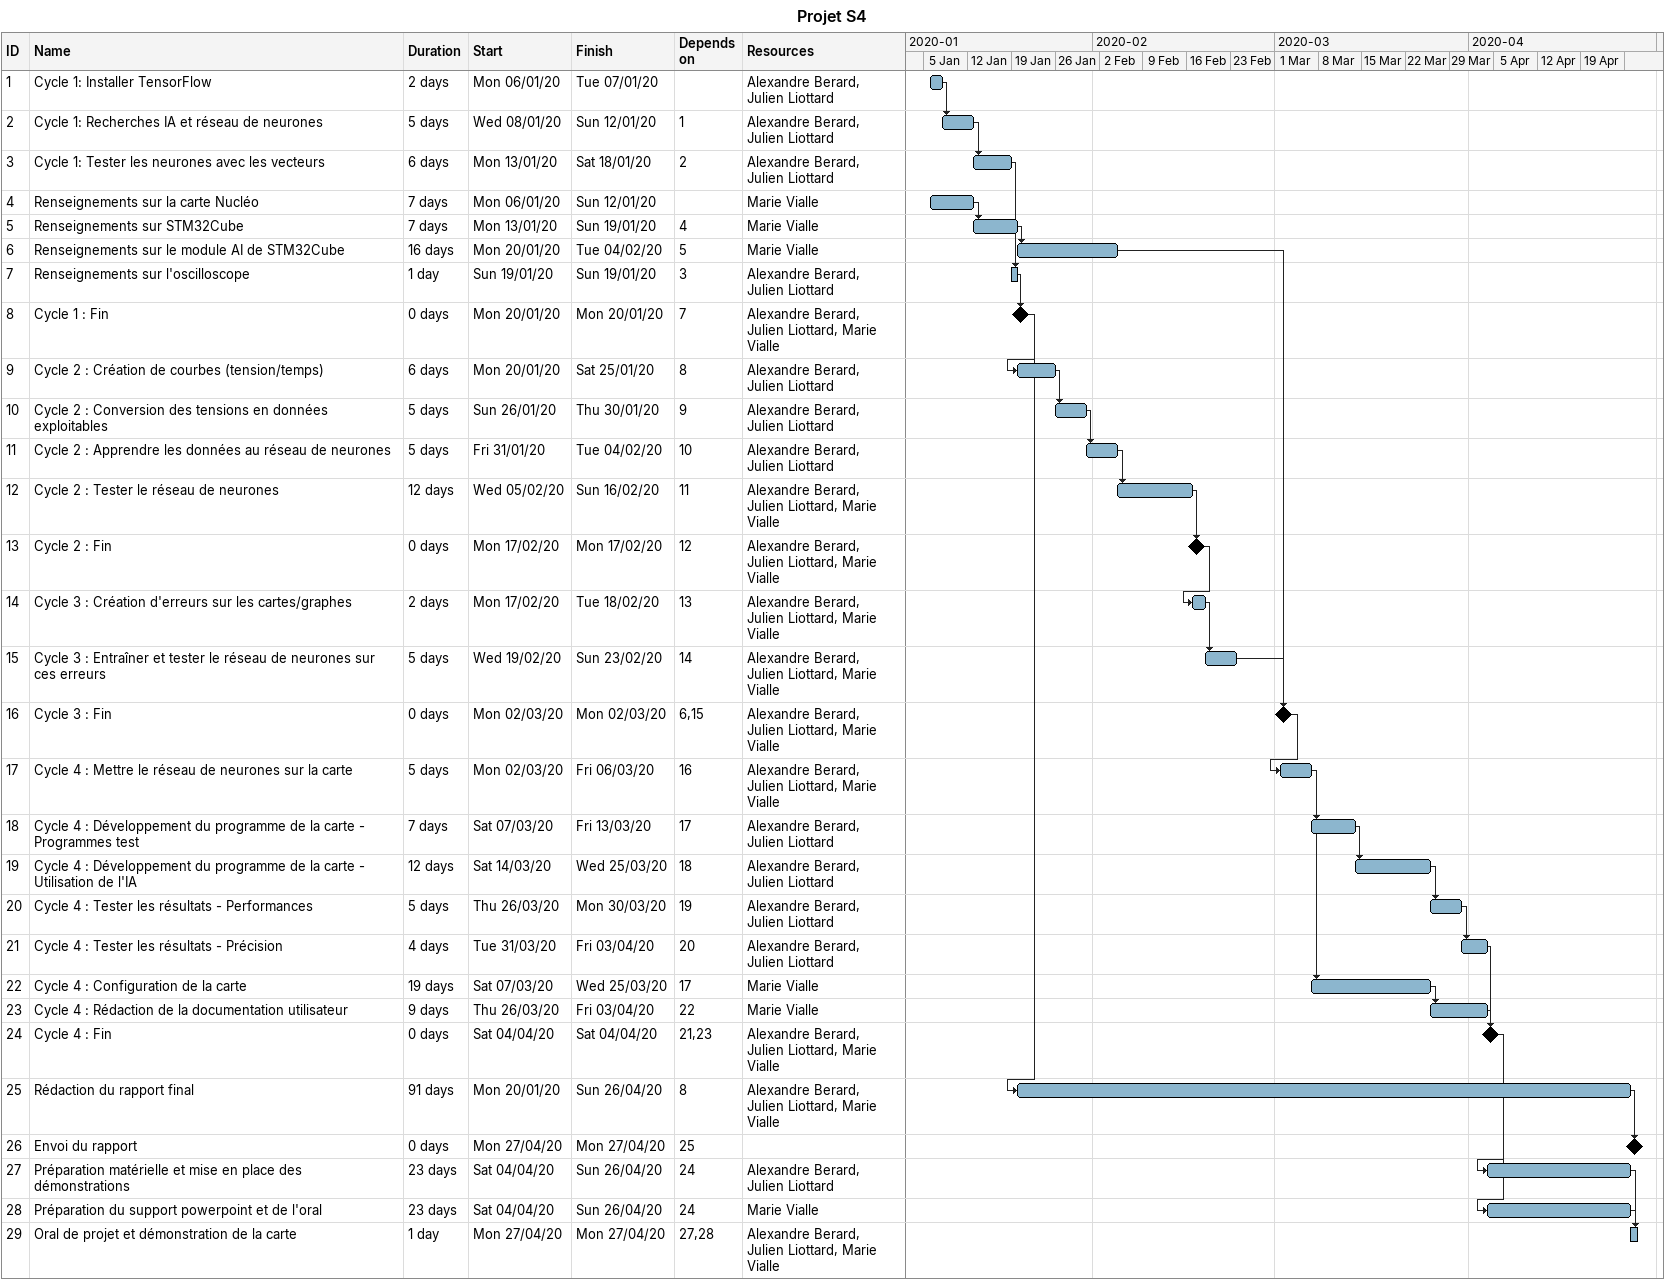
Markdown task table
Projet S4

| ID | Task | Duration | Start | Finish | Predecessors | Resources |
|---|---|---|---|---|---|---|
| 1 | Cycle 1: Installer TensorFlow | 2d | 2020-01-06 | 2020-01-07 |  | Alexandre Berard, Julien Liottard |
| 2 | Cycle 1: Recherches IA et réseau de neurones | 5d | 2020-01-08 | 2020-01-12 | 1 | Alexandre Berard, Julien Liottard |
| 3 | Cycle 1: Tester les neurones avec les vecteurs | 6d | 2020-01-13 | 2020-01-18 | 2 | Alexandre Berard, Julien Liottard |
| 4 | Renseignements sur la carte Nucléo | 7d | 2020-01-06 | 2020-01-12 |  | Marie Vialle |
| 5 | Renseignements sur STM32Cube | 7d | 2020-01-13 | 2020-01-19 | 4 | Marie Vialle |
| 6 | Renseignements sur le module AI de STM32Cube | 16d | 2020-01-20 | 2020-02-04 | 5 | Marie Vialle |
| 7 | Renseignements sur l'oscilloscope | 1d | 2020-01-19 | 2020-01-19 | 3 | Alexandre Berard, Julien Liottard |
| 8 | Cycle 1 : Fin | 0d | 2020-01-20 | 2020-01-20 | 7 | Alexandre Berard, Julien Liottard, Marie Vialle |
| 9 | Cycle 2 : Création de courbes (tension/temps) | 6d | 2020-01-20 | 2020-01-25 | 8 | Alexandre Berard, Julien Liottard |
| 10 | Cycle 2 : Conversion des tensions en données exploitables | 5d | 2020-01-26 | 2020-01-30 | 9 | Alexandre Berard, Julien Liottard |
| 11 | Cycle 2 : Apprendre les données au réseau de neurones | 5d | 2020-01-31 | 2020-02-04 | 10 | Alexandre Berard, Julien Liottard |
| 12 | Cycle 2 : Tester le réseau de neurones | 12d | 2020-02-05 | 2020-02-16 | 11 | Alexandre Berard, Julien Liottard, Marie Vialle |
| 13 | Cycle 2 : Fin | 0d | 2020-02-17 | 2020-02-17 | 12 | Alexandre Berard, Julien Liottard, Marie Vialle |
| 14 | Cycle 3 : Création d'erreurs sur les cartes/graphes | 2d | 2020-02-17 | 2020-02-18 | 13 | Alexandre Berard, Julien Liottard, Marie Vialle |
| 15 | Cycle 3 : Entraîner et tester le réseau de neurones sur ces erreurs | 5d | 2020-02-19 | 2020-02-23 | 14 | Alexandre Berard, Julien Liottard, Marie Vialle |
| 16 | Cycle 3 : Fin | 0d | 2020-03-02 | 2020-03-02 | 6, 15 | Alexandre Berard, Julien Liottard, Marie Vialle |
| 17 | Cycle 4 : Mettre le réseau de neurones sur la carte | 5d | 2020-03-02 | 2020-03-06 | 16 | Alexandre Berard, Julien Liottard, Marie Vialle |
| 18 | Cycle 4 : Développement du programme de la carte - Programmes test | 7d | 2020-03-07 | 2020-03-13 | 17 | Alexandre Berard, Julien Liottard |
| 19 | Cycle 4 : Développement du programme de la carte - Utilisation de l'IA | 12d | 2020-03-14 | 2020-03-25 | 18 | Alexandre Berard, Julien Liottard |
| 20 | Cycle 4 : Tester les résultats - Performances | 5d | 2020-03-26 | 2020-03-30 | 19 | Alexandre Berard, Julien Liottard |
| 21 | Cycle 4 : Tester les résultats - Précision | 4d | 2020-03-31 | 2020-04-03 | 20 | Alexandre Berard, Julien Liottard |
| 22 | Cycle 4 : Configuration de la carte | 19d | 2020-03-07 | 2020-03-25 | 17 | Marie Vialle |
| 23 | Cycle 4 : Rédaction de la documentation utilisateur | 9d | 2020-03-26 | 2020-04-03 | 22 | Marie Vialle |
| 24 | Cycle 4 : Fin | 0d | 2020-04-04 | 2020-04-04 | 21, 23 | Alexandre Berard, Julien Liottard, Marie Vialle |
| 25 | Rédaction du rapport final | 91d | 2020-01-20 | 2020-04-26 | 8 | Alexandre Berard, Julien Liottard, Marie Vialle |
| 26 | Envoi du rapport | 0d | 2020-04-27 | 2020-04-27 | 25 |  |
| 27 | Préparation matérielle et mise en place des démonstrations | 23d | 2020-04-04 | 2020-04-26 | 24 | Alexandre Berard, Julien Liottard |
| 28 | Préparation du support powerpoint et de l'oral | 23d | 2020-04-04 | 2020-04-26 | 24 | Marie Vialle |
| 29 | Oral de projet et démonstration de la carte | 1d | 2020-04-27 | 2020-04-27 | 27, 28 | Alexandre Berard, Julien Liottard, Marie Vialle |
